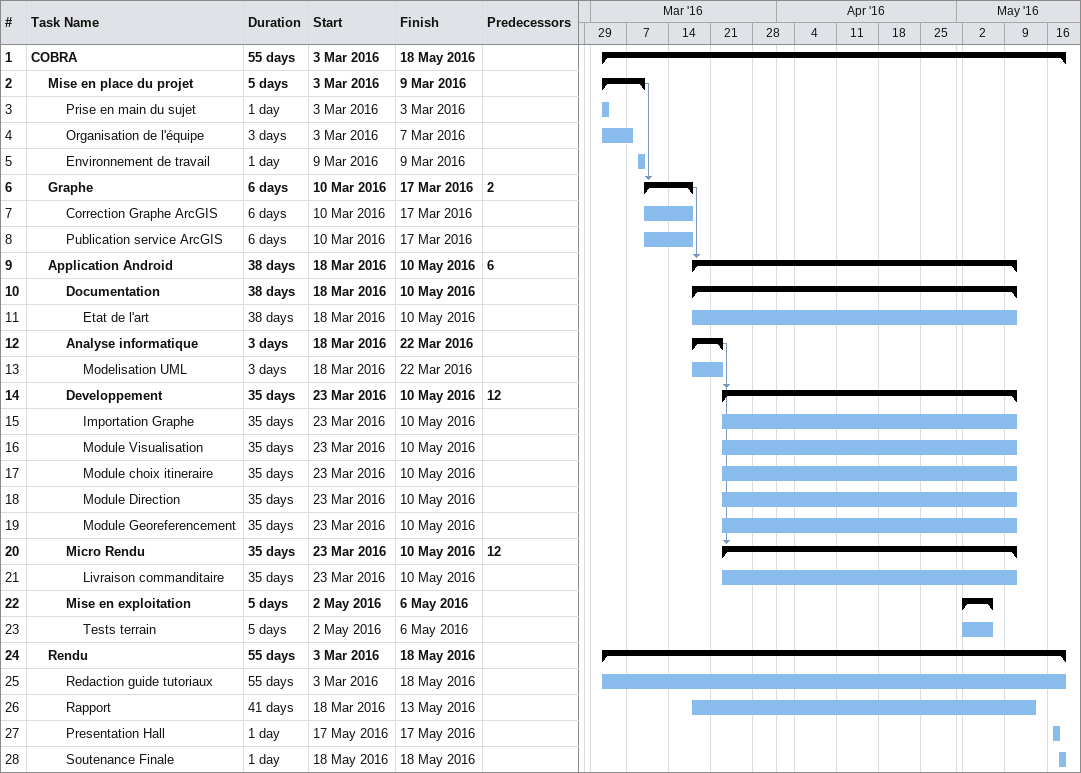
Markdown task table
| ID | Level | Task | Duration | Start | Finish | Predecessors |
|---|---|---|---|---|---|---|
| 1 | 1 | **COBRA** | 55d | 2016-03-03 | 2016-05-18 |  |
| 2 | 2 | **Mise en place du projet** | 5d | 2016-03-03 | 2016-03-09 |  |
| 3 | 3 | Prise en main du sujet | 1d | 2016-03-03 | 2016-03-03 |  |
| 4 | 3 | Organisation de l'équipe | 3d | 2016-03-03 | 2016-03-07 |  |
| 5 | 3 | Environnement de travail | 1d | 2016-03-09 | 2016-03-09 |  |
| 6 | 2 | **Graphe** | 6d | 2016-03-10 | 2016-03-17 | 2 |
| 7 | 3 | Correction Graphe ArcGIS | 6d | 2016-03-10 | 2016-03-17 |  |
| 8 | 3 | Publication service ArcGIS | 6d | 2016-03-10 | 2016-03-17 |  |
| 9 | 2 | **Application Android** | 38d | 2016-03-18 | 2016-05-10 | 6 |
| 10 | 3 | **Documentation** | 38d | 2016-03-18 | 2016-05-10 |  |
| 11 | 4 | Etat de l'art | 38d | 2016-03-18 | 2016-05-10 |  |
| 12 | 3 | **Analyse informatique** | 3d | 2016-03-18 | 2016-03-22 |  |
| 13 | 4 | Modelisation UML | 3d | 2016-03-18 | 2016-03-22 |  |
| 14 | 3 | **Developpement** | 35d | 2016-03-23 | 2016-05-10 | 12 |
| 15 | 4 | Importation Graphe | 35d | 2016-03-23 | 2016-05-10 |  |
| 16 | 4 | Module Visualisation | 35d | 2016-03-23 | 2016-05-10 |  |
| 17 | 4 | Module choix itineraire | 35d | 2016-03-23 | 2016-05-10 |  |
| 18 | 4 | Module Direction | 35d | 2016-03-23 | 2016-05-10 |  |
| 19 | 4 | Module Georeferencement | 35d | 2016-03-23 | 2016-05-10 |  |
| 20 | 3 | **Micro Rendu** | 35d | 2016-03-23 | 2016-05-10 | 12 |
| 21 | 4 | Livraison commanditaire | 35d | 2016-03-23 | 2016-05-10 |  |
| 22 | 3 | **Mise en exploitation** | 5d | 2016-05-02 | 2016-05-06 |  |
| 23 | 4 | Tests terrain | 5d | 2016-05-02 | 2016-05-06 |  |
| 24 | 2 | **Rendu** | 55d | 2016-03-03 | 2016-05-18 |  |
| 25 | 3 | Redaction guide tutoriaux | 55d | 2016-03-03 | 2016-05-18 |  |
| 26 | 3 | Rapport | 41d | 2016-03-18 | 2016-05-13 |  |
| 27 | 3 | Presentation Hall | 1d | 2016-05-17 | 2016-05-17 |  |
| 28 | 3 | Soutenance Finale | 1d | 2016-05-18 | 2016-05-18 |  |
